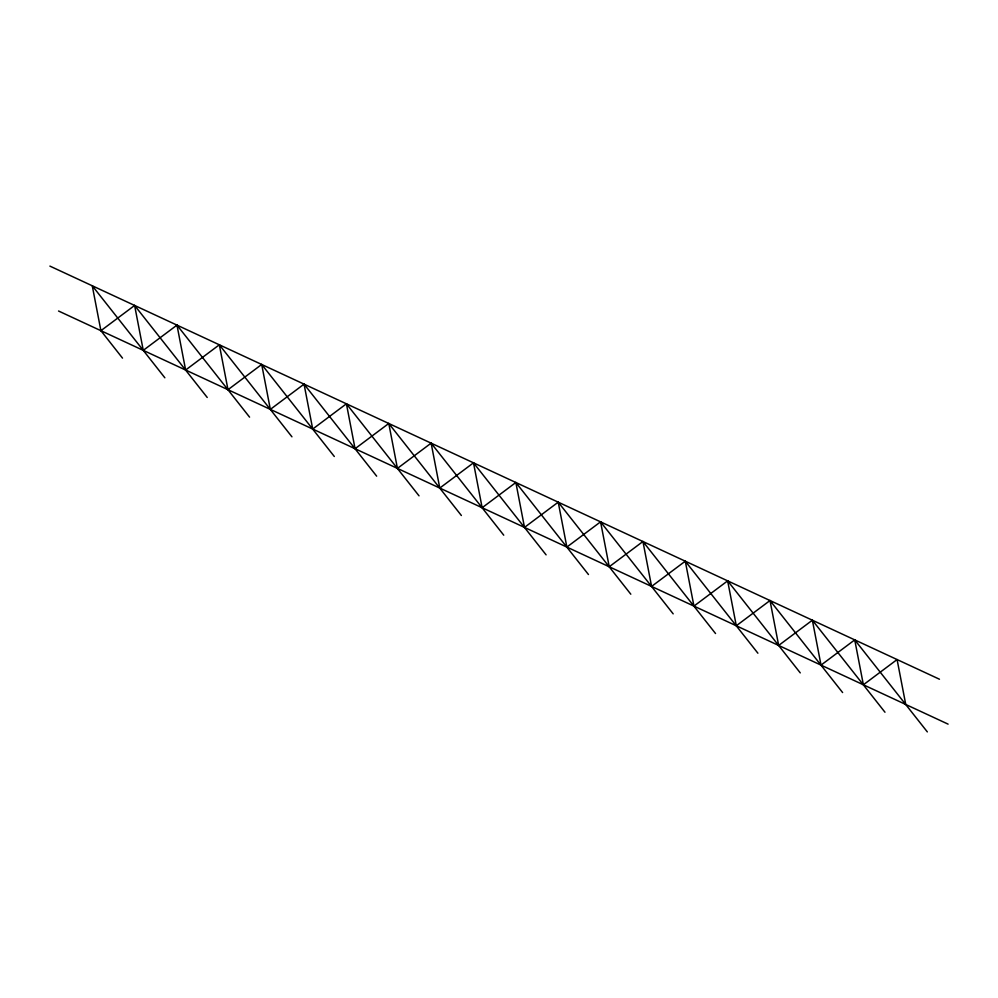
<?xml version="1.0" encoding="UTF-8"?>
<svg xmlns="http://www.w3.org/2000/svg" width="998" height="998" viewBox="0 0 998 998"><rect width="100%" height="100%" fill="white"/><g stroke="black" fill="none" stroke-linecap="round" stroke-linejoin="round"><path stroke-width="1.5" d="M122.505 358.12L100.91 330.687L134.618 305.45L207.222 397.466M249.575 417.139L176.983 325.123L143.263 350.36L92.265 285.777L100.91 330.687M291.94 436.812L219.335 344.797L185.628 370.033L176.983 325.123M334.305 456.485L261.701 364.47L227.993 389.707L219.335 344.797M376.658 476.158L304.053 384.143L270.346 409.38L261.701 364.47M419.023 495.831L346.418 403.803L312.711 429.053L304.053 384.143M461.375 515.504L388.771 423.476L355.063 448.726L346.418 403.803M503.741 535.178L431.136 443.149L397.429 468.399L388.771 423.476M546.093 554.851L473.501 462.823L439.781 488.072L431.136 443.149M588.458 574.524L515.854 482.496L482.146 507.733L473.501 462.823M630.811 594.197L558.219 502.169L524.499 527.406L515.854 482.496M673.176 613.857L600.571 521.842L566.864 547.079L558.219 502.169M715.541 633.53L642.937 541.515L609.229 566.752L600.571 521.842M757.894 653.203L685.289 561.188L651.582 586.425L642.937 541.515M800.259 672.877L727.654 580.861L693.947 606.098L685.289 561.188M842.611 692.55L770.007 600.534L736.299 625.771L727.654 580.861M884.976 712.223L812.372 620.207L778.665 645.444L770.007 600.534M927.329 731.896L854.737 639.88L821.017 665.117L812.372 620.207M49.9 266.104L939.455 679.226M58.545 311.014L948.1 724.136M164.857 377.793L143.263 350.36L134.618 305.45M905.735 704.463L897.09 659.553L863.382 684.79L854.737 639.88"/></g></svg>
